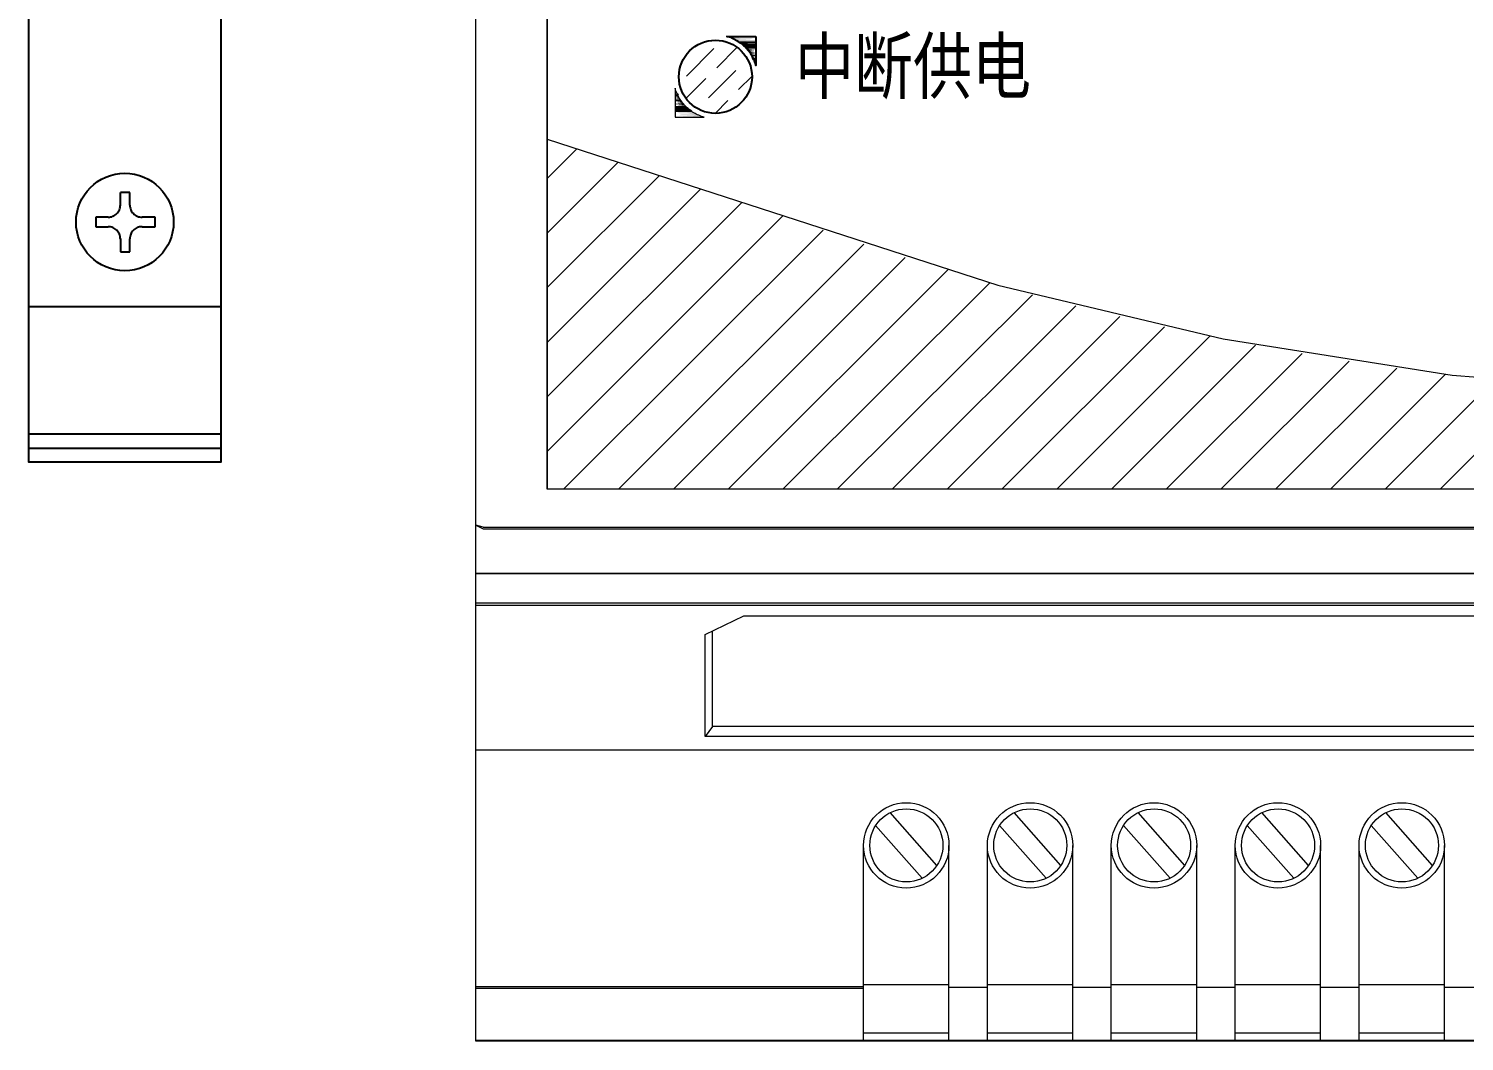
# Model space of a CAD drawing. Extents: x 416820 to 417520, y 334220 to 335520.
# Drawn here: x 417319.8 to 417379.6, y 334356.4 to 334398.5 of the extents above; entities that cross this region are included whole.
import ezdxf

# ---------------------------------------------------------------- set-up
doc = ezdxf.new("R2010")
doc.units = 0
doc.header["$MEASUREMENT"] = 0
doc.linetypes.add('ACAD_ISO02W100', pattern=[15, 12, -3])
doc.layers.add('Layer1', color=7, linetype='Continuous')
doc.layers.add('文字', color=3, linetype='Continuous')
doc.styles.add('-宋体', font='', dxfattribs={"width": 0.7})
doc.styles.get('-宋体').set_extended_font_data('NSimSun')

# ---------------------------------------------------------------- blocks, each defined once
blk = doc.blocks.new('Manufacturer光辉PartName电源监控Series宽度108ShellFrameLimitingCurrentRemarkPartTypeMinCurrent0MaxCurrent0PolesMinPower0MaxPower0LibType2DelFlgfalseUpdateDate')
at = {"lineweight": 0, "transparency": 33554687}
h = blk.add_hatch(color=0, dxfattribs=at)
h.dxf.hatch_style = 2
h.paths.add_polyline_path([(-43.554, -3.17), (-43.5, -3.188), (-42.346, -3.188)])
h = blk.add_hatch(color=0, dxfattribs=at)
h.dxf.hatch_style = 2
h.paths.add_polyline_path([(-43.5, -3.188), (-43.447, -3.205), (-42.346, -3.205)])
h = blk.add_hatch(color=0, dxfattribs=at)
h.dxf.hatch_style = 2
h.paths.add_polyline_path([(-43.447, -3.205), (-43.394, -3.223), (-42.346, -3.223)])
h = blk.add_hatch(color=0, dxfattribs=at)
h.dxf.hatch_style = 2
h.paths.add_polyline_path([(-43.394, -3.223), (-43.34, -3.25), (-42.346, -3.25)])
h = blk.add_hatch(color=0, dxfattribs=at)
h.dxf.hatch_style = 2
h.paths.add_polyline_path([(-43.34, -3.25), (-43.286, -3.277), (-42.346, -3.277)])
h = blk.add_hatch(color=0, dxfattribs=at)
h.dxf.hatch_style = 2
h.paths.add_polyline_path([(-43.286, -3.277), (-43.232, -3.295), (-42.346, -3.295)])
h = blk.add_hatch(color=0, dxfattribs=at)
h.dxf.hatch_style = 2
h.paths.add_polyline_path([(-43.232, -3.295), (-43.179, -3.322), (-42.346, -3.322)])
h = blk.add_hatch(color=0, dxfattribs=at)
h.dxf.hatch_style = 2
h.paths.add_polyline_path([(-43.179, -3.322), (-43.134, -3.357), (-42.346, -3.357)])
h = blk.add_hatch(color=0, dxfattribs=at)
h.dxf.hatch_style = 2
h.paths.add_polyline_path([(-43.179, -3.322), (-42.346, -3.322), (-42.346, -3.357)])
h = blk.add_hatch(color=0, dxfattribs=at)
h.dxf.hatch_style = 2
h.paths.add_polyline_path([(-43.134, -3.357), (-43.08, -3.384), (-42.346, -3.384)])
h = blk.add_hatch(color=0, dxfattribs=at)
h.dxf.hatch_style = 2
h.paths.add_polyline_path([(-43.08, -3.384), (-43.036, -3.42), (-42.346, -3.42)])
h = blk.add_hatch(color=0, dxfattribs=at)
h.dxf.hatch_style = 2
h.paths.add_polyline_path([(-43.08, -3.384), (-42.346, -3.384), (-42.346, -3.42)])
h = blk.add_hatch(color=0, dxfattribs=at)
h.dxf.hatch_style = 2
h.paths.add_polyline_path([(-43.036, -3.42), (-42.982, -3.455), (-42.346, -3.455)])
h = blk.add_hatch(color=0, dxfattribs=at)
h.dxf.hatch_style = 2
h.paths.add_polyline_path([(-43.036, -3.42), (-42.346, -3.42), (-42.346, -3.455)])
h = blk.add_hatch(color=0, dxfattribs=at)
h.dxf.hatch_style = 2
h.paths.add_polyline_path([(-42.982, -3.455), (-42.937, -3.482), (-42.346, -3.482)])
h = blk.add_hatch(color=0, dxfattribs=at)
h.dxf.hatch_style = 2
h.paths.add_polyline_path([(-42.937, -3.482), (-42.892, -3.527), (-42.346, -3.527)])
h = blk.add_hatch(color=0, dxfattribs=at)
h.dxf.hatch_style = 2
h.paths.add_polyline_path([(-42.937, -3.482), (-42.346, -3.482), (-42.346, -3.527)])
h = blk.add_hatch(color=0, dxfattribs=at)
h.dxf.hatch_style = 2
h.paths.add_polyline_path([(-42.892, -3.527), (-42.847, -3.563), (-42.346, -3.563)])
h = blk.add_hatch(color=0, dxfattribs=at)
h.dxf.hatch_style = 2
h.paths.add_polyline_path([(-42.892, -3.527), (-42.346, -3.527), (-42.346, -3.563)])
h = blk.add_hatch(color=0, dxfattribs=at)
h.dxf.hatch_style = 2
h.paths.add_polyline_path([(-42.847, -3.563), (-42.811, -3.599), (-42.346, -3.599)])
h = blk.add_hatch(color=0, dxfattribs=at)
h.dxf.hatch_style = 2
h.paths.add_polyline_path([(-42.847, -3.563), (-42.346, -3.563), (-42.346, -3.599)])
h = blk.add_hatch(color=0, dxfattribs=at)
h.dxf.hatch_style = 2
h.paths.add_polyline_path([(-42.811, -3.599), (-42.767, -3.643), (-42.346, -3.643)])
h = blk.add_hatch(color=0, dxfattribs=at)
h.dxf.hatch_style = 2
h.paths.add_polyline_path([(-42.811, -3.599), (-42.346, -3.599), (-42.346, -3.643)])
h = blk.add_hatch(color=0, dxfattribs=at)
h.dxf.hatch_style = 2
h.paths.add_polyline_path([(-42.767, -3.643), (-42.731, -3.679), (-42.346, -3.679)])
h = blk.add_hatch(color=0, dxfattribs=at)
h.dxf.hatch_style = 2
h.paths.add_polyline_path([(-42.767, -3.643), (-42.346, -3.643), (-42.346, -3.679)])
h = blk.add_hatch(color=0, dxfattribs=at)
h.dxf.hatch_style = 2
h.paths.add_polyline_path([(-42.731, -3.679), (-42.695, -3.724), (-42.346, -3.724)])
h = blk.add_hatch(color=0, dxfattribs=at)
h.dxf.hatch_style = 2
h.paths.add_polyline_path([(-42.695, -3.724), (-42.659, -3.768), (-42.346, -3.768)])
h = blk.add_hatch(color=0, dxfattribs=at)
h.dxf.hatch_style = 2
h.paths.add_polyline_path([(-42.659, -3.768), (-42.624, -3.813), (-42.346, -3.813)])
h = blk.add_hatch(color=0, dxfattribs=at)
h.dxf.hatch_style = 2
h.paths.add_polyline_path([(-42.624, -3.813), (-42.588, -3.857), (-42.346, -3.857)])
h = blk.add_hatch(color=0, dxfattribs=at)
h.dxf.hatch_style = 2
h.paths.add_polyline_path([(-42.588, -3.857), (-42.561, -3.902), (-42.346, -3.902)])
h = blk.add_hatch(color=0, dxfattribs=at)
h.dxf.hatch_style = 2
h.paths.add_polyline_path([(-42.561, -3.902), (-42.534, -3.947), (-42.346, -3.947)])
h = blk.add_hatch(color=0, dxfattribs=at)
h.dxf.hatch_style = 2
h.paths.add_polyline_path([(-42.534, -3.947), (-42.507, -4.001), (-42.346, -4.001)])
h = blk.add_hatch(color=0, dxfattribs=at)
h.dxf.hatch_style = 2
h.paths.add_polyline_path([(-42.534, -3.947), (-42.346, -3.947), (-42.346, -4.001)])
h = blk.add_hatch(color=0, dxfattribs=at)
h.dxf.hatch_style = 2
h.paths.add_polyline_path([(-42.507, -4.001), (-42.481, -4.045), (-42.346, -4.045)])
h = blk.add_hatch(color=0, dxfattribs=at)
h.dxf.hatch_style = 2
h.paths.add_polyline_path([(-42.481, -4.045), (-42.454, -4.089), (-42.346, -4.089)])
h = blk.add_hatch(color=0, dxfattribs=at)
h.dxf.hatch_style = 2
h.paths.add_polyline_path([(-42.454, -4.089), (-42.435, -4.143), (-42.346, -4.143)])
h = blk.add_hatch(color=0, dxfattribs=at)
h.dxf.hatch_style = 2
h.paths.add_polyline_path([(-42.454, -4.089), (-42.346, -4.089), (-42.346, -4.143)])
h = blk.add_hatch(color=0, dxfattribs=at)
h.dxf.hatch_style = 2
h.paths.add_polyline_path([(-42.435, -4.143), (-42.408, -4.187), (-42.346, -4.187)])
h = blk.add_hatch(color=0, dxfattribs=at)
h.dxf.hatch_style = 2
h.paths.add_polyline_path([(-45.711, -5.465), (-45.711, -5.519), (-45.64, -5.519)])
h = blk.add_hatch(color=0, dxfattribs=at)
h.dxf.hatch_style = 2
h.paths.add_polyline_path([(-45.711, -5.609), (-45.711, -5.661), (-45.578, -5.661)])
h = blk.add_hatch(color=0, dxfattribs=at)
h.dxf.hatch_style = 2
h.paths.add_polyline_path([(-45.711, -5.609), (-45.605, -5.609), (-45.578, -5.661)])
h = blk.add_hatch(color=0, dxfattribs=at)
h.dxf.hatch_style = 2
h.paths.add_polyline_path([(-45.711, -5.661), (-45.578, -5.661), (-45.551, -5.707)])
h = blk.add_hatch(color=0, dxfattribs=at)
h.dxf.hatch_style = 2
h.paths.add_polyline_path([(-45.711, -5.707), (-45.551, -5.707), (-45.524, -5.751)])
h = blk.add_hatch(color=0, dxfattribs=at)
h.dxf.hatch_style = 2
h.paths.add_polyline_path([(-45.711, -5.751), (-45.524, -5.751), (-45.497, -5.795)])
h = blk.add_hatch(color=0, dxfattribs=at)
h.dxf.hatch_style = 2
h.paths.add_polyline_path([(-45.711, -5.795), (-45.711, -5.849), (-45.461, -5.849)])
h = blk.add_hatch(color=0, dxfattribs=at)
h.dxf.hatch_style = 2
h.paths.add_polyline_path([(-45.711, -5.795), (-45.497, -5.795), (-45.461, -5.849)])
h = blk.add_hatch(color=0, dxfattribs=at)
h.dxf.hatch_style = 2
h.paths.add_polyline_path([(-45.711, -5.849), (-45.461, -5.849), (-45.434, -5.894)])
h = blk.add_hatch(color=0, dxfattribs=at)
h.dxf.hatch_style = 2
h.paths.add_polyline_path([(-45.711, -5.894), (-45.434, -5.894), (-45.399, -5.939)])
h = blk.add_hatch(color=0, dxfattribs=at)
h.dxf.hatch_style = 2
h.paths.add_polyline_path([(-45.711, -5.939), (-45.399, -5.939), (-45.362, -5.974)])
h = blk.add_hatch(color=0, dxfattribs=at)
h.dxf.hatch_style = 2
h.paths.add_polyline_path([(-45.711, -5.974), (-45.362, -5.974), (-45.326, -6.019)])
h = blk.add_hatch(color=0, dxfattribs=at)
h.dxf.hatch_style = 2
h.paths.add_polyline_path([(-45.711, -6.019), (-45.326, -6.019), (-45.291, -6.064)])
h = blk.add_hatch(color=0, dxfattribs=at)
h.dxf.hatch_style = 2
h.paths.add_polyline_path([(-45.711, -6.064), (-45.711, -6.099), (-45.247, -6.099)])
h = blk.add_hatch(color=0, dxfattribs=at)
h.dxf.hatch_style = 2
h.paths.add_polyline_path([(-45.711, -6.064), (-45.291, -6.064), (-45.247, -6.099)])
h = blk.add_hatch(color=0, dxfattribs=at)
h.dxf.hatch_style = 2
h.paths.add_polyline_path([(-45.711, -6.099), (-45.711, -6.144), (-45.201, -6.144)])
h = blk.add_hatch(color=0, dxfattribs=at)
h.dxf.hatch_style = 2
h.paths.add_polyline_path([(-45.711, -6.099), (-45.247, -6.099), (-45.201, -6.144)])
h = blk.add_hatch(color=0, dxfattribs=at)
h.dxf.hatch_style = 2
h.paths.add_polyline_path([(-45.711, -6.144), (-45.711, -6.18), (-45.166, -6.18)])
h = blk.add_hatch(color=0, dxfattribs=at)
h.dxf.hatch_style = 2
h.paths.add_polyline_path([(-45.711, -6.144), (-45.201, -6.144), (-45.166, -6.18)])
h = blk.add_hatch(color=0, dxfattribs=at)
h.dxf.hatch_style = 2
h.paths.add_polyline_path([(-45.711, -6.18), (-45.711, -6.216), (-45.121, -6.216)])
h = blk.add_hatch(color=0, dxfattribs=at)
h.dxf.hatch_style = 2
h.paths.add_polyline_path([(-45.711, -6.18), (-45.166, -6.18), (-45.121, -6.216)])
h = blk.add_hatch(color=0, dxfattribs=at)
h.dxf.hatch_style = 2
h.paths.add_polyline_path([(-45.711, -6.216), (-45.711, -6.251), (-45.067, -6.251)])
h = blk.add_hatch(color=0, dxfattribs=at)
h.dxf.hatch_style = 2
h.paths.add_polyline_path([(-45.711, -6.216), (-45.121, -6.216), (-45.067, -6.251)])
h = blk.add_hatch(color=0, dxfattribs=at)
h.dxf.hatch_style = 2
h.paths.add_polyline_path([(-45.711, -6.251), (-45.711, -6.287), (-45.022, -6.287)])
h = blk.add_hatch(color=0, dxfattribs=at)
h.dxf.hatch_style = 2
h.paths.add_polyline_path([(-45.711, -6.251), (-45.067, -6.251), (-45.022, -6.287)])
h = blk.add_hatch(color=0, dxfattribs=at)
h.dxf.hatch_style = 2
h.paths.add_polyline_path([(-45.711, -6.287), (-45.711, -6.322), (-44.977, -6.322)])
h = blk.add_hatch(color=0, dxfattribs=at)
h.dxf.hatch_style = 2
h.paths.add_polyline_path([(-45.711, -6.287), (-45.022, -6.287), (-44.977, -6.322)])
h = blk.add_hatch(color=0, dxfattribs=at)
h.dxf.hatch_style = 2
h.paths.add_polyline_path([(-45.711, -6.322), (-44.977, -6.322), (-44.924, -6.349)])
h = blk.add_hatch(color=0, dxfattribs=at)
h.dxf.hatch_style = 2
h.paths.add_polyline_path([(-45.711, -6.349), (-44.924, -6.349), (-44.879, -6.376)])
h = blk.add_hatch(color=0, dxfattribs=at)
h.dxf.hatch_style = 2
h.paths.add_polyline_path([(-45.711, -6.376), (-44.879, -6.376), (-44.825, -6.403)])
h = blk.add_hatch(color=0, dxfattribs=at)
h.dxf.hatch_style = 2
h.paths.add_polyline_path([(-45.711, -6.403), (-44.825, -6.403), (-44.771, -6.43)])
h = blk.add_hatch(color=0, dxfattribs=at)
h.dxf.hatch_style = 2
h.paths.add_polyline_path([(-45.711, -6.43), (-44.771, -6.43), (-44.718, -6.456)])
h = blk.add_hatch(color=0, dxfattribs=at)
h.dxf.hatch_style = 2
h.paths.add_polyline_path([(-45.711, -6.456), (-44.718, -6.456), (-44.665, -6.474)])
h = blk.add_hatch(color=0, dxfattribs=at)
h.dxf.hatch_style = 2
h.paths.add_polyline_path([(-45.711, -6.474), (-44.665, -6.474), (-44.611, -6.501)])
h = blk.add_hatch(color=0, dxfattribs=at)
h.dxf.hatch_style = 2
h.paths.add_polyline_path([(-45.711, -6.501), (-44.611, -6.501), (-44.557, -6.519)])
h = blk.add_hatch(color=0, dxfattribs=at)
h.dxf.hatch_style = 2
h.paths.add_polyline_path([(-45.711, -6.519), (-44.557, -6.519), (-44.503, -6.528)])
at = {"color": 0, "lineweight": 0, "transparency": 33554687}
for points in [[(-54, 45), (54, 45), (54, -45), (-54, -45)], [(-54, 18.419), (54, 18.419), (54, -25.526), (-54, -25.526)], [(-51.028, 16.784), (50.68, 16.784), (50.68, -22.025), (-51.028, -22.025)]]:
    blk.add_lwpolyline(points, close=True, dxfattribs=at)
for points in [[(-51.028, 16.784), (-51.028, -22.025)], [(-43.554, -3.17), (-43.5, -3.188), (-43.447, -3.205), (-43.394, -3.223), (-43.34, -3.25), (-43.286, -3.277), (-43.232, -3.295), (-43.179, -3.322), (-43.134, -3.357), (-43.08, -3.384), (-43.036, -3.42), (-42.982, -3.455), (-42.937, -3.482), (-42.892, -3.527), (-42.847, -3.563), (-42.811, -3.599), (-42.767, -3.643), (-42.731, -3.679), (-42.695, -3.724), (-42.659, -3.768), (-42.624, -3.813), (-42.588, -3.857), (-42.561, -3.902), (-42.534, -3.947), (-42.507, -4.001), (-42.481, -4.045), (-42.454, -4.089), (-42.435, -4.143), (-42.408, -4.187), (-42.391, -4.233), (-42.373, -4.287), (-42.355, -4.331), (-42.346, -4.385)], [(-42.346, -3.17), (-43.554, -3.17)], [(-42.346, -4.385), (-42.346, -3.17)], [(-45.228, -4.822), (-44.091, -3.679)], [(-43.975, -4.474), (-43.125, -3.626)], [(-44.315, -5.724), (-43.179, -4.59)], [(-44.503, -6.528), (-44.557, -6.519), (-44.611, -6.501), (-44.665, -6.474), (-44.718, -6.456), (-44.771, -6.43), (-44.825, -6.403), (-44.879, -6.376), (-44.924, -6.349), (-44.977, -6.322), (-45.022, -6.287), (-45.067, -6.251), (-45.121, -6.216), (-45.166, -6.18), (-45.201, -6.144), (-45.247, -6.099), (-45.291, -6.064), (-45.326, -6.019), (-45.362, -5.974), (-45.399, -5.939), (-45.434, -5.894), (-45.461, -5.849), (-45.497, -5.795), (-45.524, -5.751), (-45.551, -5.707), (-45.578, -5.661), (-45.605, -5.609), (-45.622, -5.563), (-45.64, -5.519), (-45.667, -5.465), (-45.684, -5.421), (-45.694, -5.376), (-45.711, -5.322)], [(-45.711, -5.322), (-45.711, -6.528)], [(-45.255, -5.751), (-44.432, -4.929)], [(-43.063, -5.384), (-42.507, -4.831)], [(-44.047, -6.376), (-43.519, -5.84)], [(-45.711, -6.528), (-44.503, -6.528)], [(-51.028, -7.453), (-32.28, -13.531), (-22.899, -15.764), (-13.367, -17.273), (-3.754, -18.024), (5.895, -18.024), (15.507, -17.273), (25.04, -15.764), (34.42, -13.531), (50.68, -8.26)], [(-51.028, -9.089), (-49.791, -7.854)], [(-51.028, -11.367), (-48.072, -8.411)], [(-51.028, -13.628), (-46.359, -8.967)], [(-51.028, -15.91), (-44.642, -9.523)], [(-51.028, -18.168), (-42.927, -10.079)], [(-51.028, -20.452), (-41.221, -10.645)], [(-50.346, -22.025), (-39.548, -11.244)], [(-48.069, -22.025), (-37.847, -11.825)], [(-45.779, -22.025), (-36.129, -12.378)], [(-43.501, -22.025), (-34.334, -12.865)], [(-41.231, -22.025), (-32.611, -13.423)], [(-38.957, -22.025), (-30.839, -13.923)], [(-36.674, -22.025), (-29.031, -14.388)], [(-34.392, -22.025), (-27.196, -14.834)], [(-32.11, -22.016), (-25.343, -15.255)], [(-29.828, -22.016), (-23.455, -15.656)], [(-27.545, -22.016), (-21.548, -16.023)], [(-25.262, -22.007), (-19.615, -16.371)], [(-22.98, -22.007), (-17.655, -16.692)], [(-20.707, -22.007), (-15.667, -16.978)], [(-18.425, -21.998), (-13.645, -17.238)], [(-16.142, -21.998), (-11.604, -17.47)], [(-13.859, -21.998), (-9.518, -17.666)], [(-53.696, -23.597), (-54, -23.517)], [(-54, -23.517), (-53.696, -23.669)], [(-53.696, -23.597), (53.696, -23.597)], [(-53.696, -23.669), (53.696, -23.669)], [(-54, -25.526), (54, -25.526)], [(-54, -26.752), (54, -26.752)], [(-54, -26.842), (54, -26.842)], [(-44.453, -28.066), (-42.85, -27.297)], [(-42.85, -27.297), (44.453, -27.297)], [(-44.453, -32.308), (-44.453, -28.066)], [(-44.148, -31.897), (-44.148, -27.914)], [(-44.148, -31.897), (-44.453, -32.308)], [(44.149, -31.897), (-44.148, -31.897)], [(44.453, -32.308), (-44.453, -32.308)], [(54, -32.879), (-54, -32.879)], [(54, -32.889), (-54, -32.889)], [(-34.813, -37.676), (-36.755, -35.479)], [(-29.658, -37.676), (-31.6, -35.479)], [(-24.502, -37.676), (-26.444, -35.479)], [(-19.347, -37.676), (-21.289, -35.479)], [(-14.191, -37.676), (-16.125, -35.479)], [(-37.364, -36.015), (-35.422, -38.212)], [(-32.208, -36.015), (-30.266, -38.212)], [(-27.053, -36.015), (-25.111, -38.212)], [(-21.897, -36.015), (-19.955, -38.212)], [(-16.742, -36.015), (-14.8, -38.212)], [(-37.866, -44.956), (-37.866, -36.845)], [(-34.312, -44.956), (-34.312, -36.845)], [(-32.71, -44.956), (-32.71, -36.845)], [(-29.157, -44.956), (-29.157, -36.845)], [(-27.555, -44.956), (-27.555, -36.845)], [(-24.001, -44.956), (-24.001, -36.845)], [(-22.399, -44.956), (-22.399, -36.845)], [(-18.846, -44.956), (-18.846, -36.845)], [(-17.244, -44.956), (-17.244, -36.845)], [(-13.69, -44.956), (-13.69, -36.845)], [(-54, -42.723), (-37.866, -42.723)], [(-54, -42.794), (-37.866, -42.794)], [(-37.866, -42.633), (-34.312, -42.633)], [(-32.71, -42.767), (-34.312, -42.767)], [(-32.71, -42.633), (-29.157, -42.633)], [(-27.555, -42.767), (-29.157, -42.767)], [(-27.555, -42.633), (-24.001, -42.633)], [(-22.399, -42.767), (-24.001, -42.767)], [(-22.399, -42.633), (-18.846, -42.633)], [(-17.244, -42.767), (-18.846, -42.767)], [(-17.244, -42.633), (-13.69, -42.633)], [(-12.088, -42.767), (-13.69, -42.767)], [(-37.866, -44.652), (-34.312, -44.652)], [(-32.71, -44.652), (-29.157, -44.652)], [(-27.555, -44.652), (-24.001, -44.652)], [(-22.399, -44.652), (-18.846, -44.652)], [(-17.244, -44.652), (-13.69, -44.652)], [(-54, -44.956), (54, -44.956)]]:
    blk.add_lwpolyline(points, dxfattribs=at)
at = {"color": 0, "transparency": 33554687}
blk.add_lwpolyline([(-42.507, -4.853, -1), (-45.551, -4.853, -1)], format="xyb", close=True, dxfattribs=at)
blk.add_lwpolyline([(-42.507, -4.853, -1), (-45.551, -4.853, -1)], format="xyb", close=True, dxfattribs=at)
for points in [[(-42.346, -3.17), (-42.346, -4.385), (-42.353, -4.345), (-42.391, -4.233), (-42.408, -4.187), (-42.435, -4.143), (-42.481, -4.045), (-42.507, -4.001), (-42.534, -3.947), (-42.561, -3.902), (-42.586, -3.862), (-42.659, -3.768), (-42.731, -3.679), (-42.811, -3.599), (-42.847, -3.563), (-42.892, -3.527), (-42.937, -3.482), (-43.019, -3.433), (-43.08, -3.384), (-43.134, -3.357), (-43.179, -3.322), (-43.232, -3.295), (-43.286, -3.277), (-43.394, -3.223), (-43.447, -3.205), (-43.556, -3.17)], [(-42.346, -3.17), (-42.346, -4.385), (-42.353, -4.345), (-42.391, -4.233), (-42.408, -4.187), (-42.435, -4.143), (-42.481, -4.045), (-42.507, -4.001), (-42.534, -3.947), (-42.561, -3.902), (-42.586, -3.862), (-42.659, -3.768), (-42.731, -3.679), (-42.811, -3.599), (-42.847, -3.563), (-42.892, -3.527), (-42.937, -3.482), (-43.019, -3.433), (-43.08, -3.384), (-43.134, -3.357), (-43.179, -3.322), (-43.232, -3.295), (-43.286, -3.277), (-43.394, -3.223), (-43.447, -3.205), (-43.556, -3.17)], [(-45.605, -5.609), (-45.597, -5.623), (-45.622, -5.563)], [(-45.597, -5.623), (-45.605, -5.609), (-45.622, -5.563)], [(-45.067, -6.251), (-45.073, -6.247), (-45.022, -6.287)]]:
    blk.add_lwpolyline(points, close=True, dxfattribs=at)
at = {"color": 0, "lineweight": 0, "transparency": 33554687}
for centre, radius in [((-44.029, -4.853), 1.522), ((-36.089, -36.846), 1.777), ((-30.933, -36.846), 1.777), ((-25.778, -36.846), 1.777), ((-20.622, -36.846), 1.777), ((-15.467, -36.846), 1.777), ((-36.084, -36.846), 1.52), ((-30.928, -36.846), 1.52), ((-25.773, -36.846), 1.52), ((-20.617, -36.846), 1.52), ((-15.462, -36.846), 1.52)]:
    blk.add_circle(centre, radius, dxfattribs=at)
at = {"color": 0, "lineweight": 0, "transparency": 33554687, "style": '-宋体', "width": 0.8}
blk.add_text('中断供电', height=2.25, dxfattribs=at).set_placement((-40.717, -5.535))
blk = doc.blocks.new('993541597c071b310-7c7c-4eb2-9930-513d974e0602')
at = {"color": 0}
for p, q in [((-21.8, -151.168), (-21.8, -159.168)), ((-21.207, -151.168), (-21.207, -159.168)), ((-15.91, -151.168), (-15.91, -159.168))]:
    blk.add_line(p, q, dxfattribs=at)
at = {"color": 0, "elevation": 0}
blk.add_lwpolyline([(22.607, -151.168), (22.607, -159.168), (-22.393, -159.168), (-22.393, -151.168)], close=True, dxfattribs=at)
at = {"layer": 'Layer1', "color": 7, "lineweight": -3, "ltscale": 50}
blk.add_circle((-12.393, -155.168), 2.029, dxfattribs=at)
at = {"layer": '文字', "color": 7, "linetype": 'ACAD_ISO02W100'}
for p, q in [((-12.587, -153.962), (-12.587, -154.472)), ((-12.193, -153.962), (-12.587, -153.962)), ((-12.193, -154.472), (-12.193, -153.962)), ((-13.096, -154.981), (-13.64, -154.981)), ((-13.64, -154.981), (-13.64, -155.375)), ((-11.684, -154.981), (-11.168, -154.981)), ((-11.168, -155.375), (-11.168, -154.981)), ((-13.64, -155.375), (-13.096, -155.375)), ((-12.587, -155.884), (-12.587, -156.435)), ((-12.193, -156.435), (-12.193, -155.884)), ((-11.684, -155.375), (-11.168, -155.375)), ((-12.587, -156.435), (-12.193, -156.435))]:
    blk.add_line(p, q, dxfattribs=at)
for centre, start, end in [((-13.096, -154.472), 270, 0), ((-11.684, -154.472), 180, 270), ((-13.096, -155.884), 0, 90), ((-11.684, -155.884), 90, 180)]:
    blk.add_arc(centre, 0.509, start, end, dxfattribs=at)

msp = doc.modelspace()

# ---------------------------------------------------------------- block references
msp.add_blockref('Manufacturer光辉PartName电源监控Series宽度108ShellFrameLimitingCurrentRemarkPartTypeMinCurrent0MaxCurrent0PolesMinPower0MaxPower0LibType2DelFlgfalseUpdateDate', (417392.422, 334401.375))
at = {"rotation": 90}
msp.add_blockref('993541597c071b310-7c7c-4eb2-9930-513d974e0602', (417168.648, 334402.869), dxfattribs=at)

doc.saveas('drawing.dxf')
